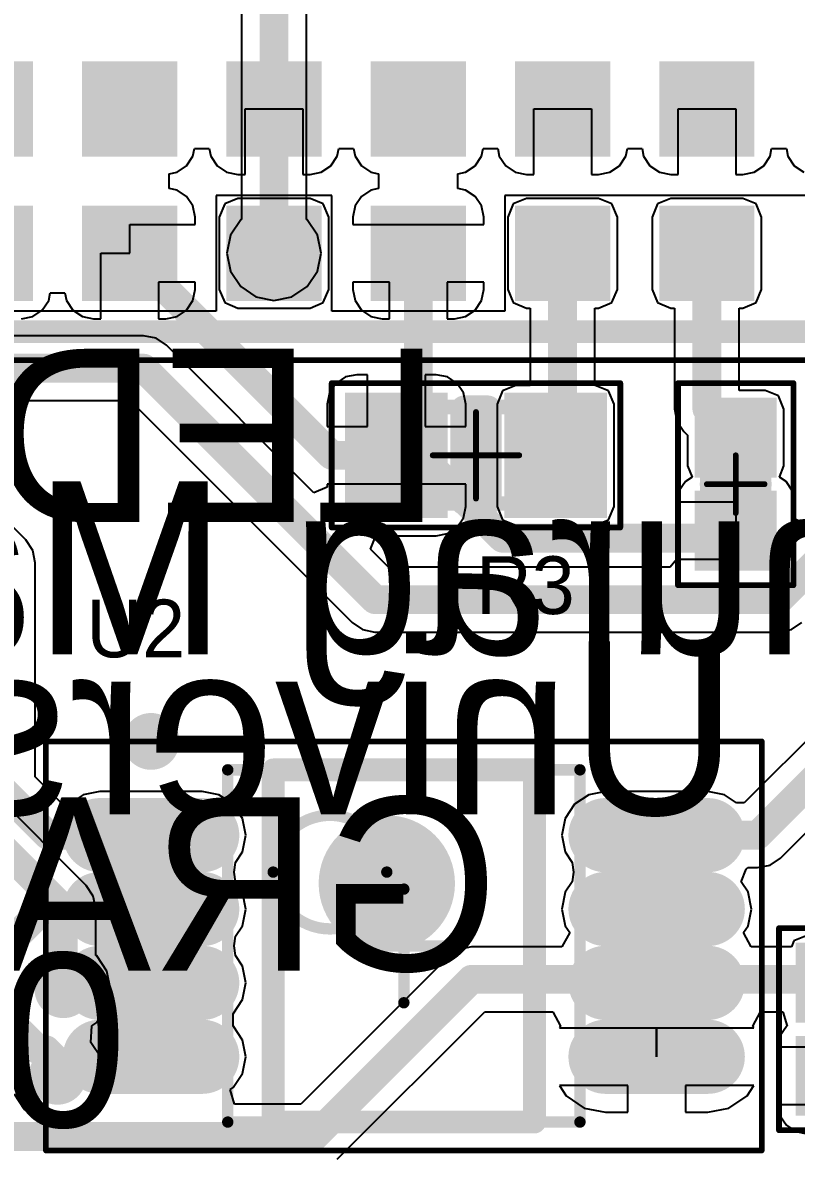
# Model space of a CAD drawing. Header units: millimetres. Extents: x 2.97 to 4.22, y 2.56 to 3.79.
# Drawn here: x 3.8079 to 4.076, y 2.7821 to 3.1749 of the extents above; entities that cross this region are included whole.
import ezdxf

# ---------------------------------------------------------------- set-up
doc = ezdxf.new("R2010")
doc.units = ezdxf.units.MM
doc.header["$MEASUREMENT"] = 0
for name, color, linetype in [('BottomLayer', 5, 'Continuous'), ('BottomOverlay', 54, 'Continuous'), ('BottomSolder', 6, 'Continuous'), ('Mechanical13', 56, 'Continuous'), ('Mechanical15', 56, 'Continuous'), ('Mechanical2', 216, 'Continuous'), ('Mechanical3', 76, 'Continuous'), ('MultiLayer', 9, 'Continuous'), ('TopLayer', 1, 'Continuous'), ('TopOverlay', 2, 'Continuous'), ('TopPaste', 8, 'Continuous'), ('TopSolder', 216, 'Continuous'), ('ViaHoleLayer', 16, 'Continuous')]:
    doc.layers.add(name, color=color, linetype=linetype)

msp = doc.modelspace()

# ---------------------------------------------------------------- linework, layer by layer
at = {"layer": 'BottomLayer'}
for p, q in [((3.82995, 2.87591), (3.44941, 3.25645)), ((3.88378, 3.18592), (3.88378, 3.10675)), ((3.90622, 3.10675), (3.90622, 3.18378)), ((3.88346, 3.10654), (3.87993, 3.10124)), ((3.88378, 3.10675), (3.88346, 3.10654)), ((3.90654, 3.10654), (3.90622, 3.10675)), ((3.91007, 3.10124), (3.90654, 3.10654)), ((3.87993, 3.10124), (3.87869, 3.095)), ((3.91131, 3.095), (3.91007, 3.10124)), ((3.87869, 3.095), (3.87993, 3.08876)), ((3.91007, 3.08876), (3.91131, 3.095)), ((3.87993, 3.08876), (3.88346, 3.08346)), ((3.90654, 3.08346), (3.91007, 3.08876)), ((3.88346, 3.08346), (3.88876, 3.07993)), ((3.90124, 3.07993), (3.90654, 3.08346)), ((3.88876, 3.07993), (3.895, 3.07869)), ((3.895, 3.07869), (3.90124, 3.07993)), ((3.83238, 2.87227), (3.82995, 2.87591)), ((3.82995, 2.87591), (3.82995, 2.87591)), ((3.83324, 2.86798), (3.83238, 2.87227)), ((3.83324, 2.85175), (3.83324, 2.86798)), ((3.83324, 2.86798), (3.83324, 2.86798)), ((3.83356, 2.85154), (3.83324, 2.85175)), ((3.83709, 2.84624), (3.83356, 2.85154)), ((3.83833, 2.84), (3.83709, 2.84624)), ((3.83709, 2.83376), (3.83833, 2.84)), ((3.83356, 2.82846), (3.83709, 2.83376)), ((3.83186, 2.82733), (3.83356, 2.82846)), ((3.83154, 2.82154), (3.83186, 2.82733)), ((3.83507, 2.81624), (3.83154, 2.82154)), ((3.83631, 2.81), (3.83507, 2.81624)), ((3.83507, 2.80376), (3.83631, 2.81)), ((3.80493, 2.80376), (3.80846, 2.79846)), ((3.83154, 2.79846), (3.83507, 2.80376)), ((3.80846, 2.79846), (3.81376, 2.79493)), ((3.82624, 2.79493), (3.83154, 2.79846)), ((3.81376, 2.79493), (3.82, 2.79369)), ((3.82, 2.79369), (3.82624, 2.79493))]:
    msp.add_line(p, q, dxfattribs=at)
at = {"layer": 'BottomLayer', "const_width": 0.01}
for points in [[(3.44148, 3.24852), (3.82202, 2.86798)], [(3.895, 3.095), (3.895, 3.19)], [(3.4628, 3.16952), (3.81332, 2.819)], [(3.82202, 2.84), (3.82202, 2.86798)], [(3.81332, 2.819), (3.816, 2.819)], [(3.816, 2.819), (3.82, 2.815)], [(3.82, 2.81), (3.82, 2.815)]]:
    msp.add_lwpolyline(points, dxfattribs=at)
at = {"layer": 'BottomLayer'}
for points, const_width in [([(3.84, 3.145, 1), (3.85, 3.145, 1)], 0.01), ([(3.94, 3.145, 1), (3.95, 3.145, 1)], 0.01), ([(3.99, 3.145, 1), (4, 3.145, 1)], 0.01), ([(4.04, 3.145, 1), (4.05, 3.145, 1)], 0.01), ([(3.835, 3.095, 1), (3.845, 3.095, 1)], 0.01), ([(3.89, 3.095, 1), (3.9, 3.095, 1)], 0.01), ([(3.94, 3.095, 1), (3.95, 3.095, 1)], 0.01), ([(3.8925, 3.095, 1), (3.8975, 3.095, 1)], 0.005), ([(3.81952, 2.86798, 1), (3.82452, 2.86798, 1)], 0.005), ([(3.81952, 2.86798, 1), (3.82452, 2.86798, 1)], 0.005), ([(3.81702, 2.84, 1), (3.82702, 2.84, 1)], 0.01), ([(3.81952, 2.84, 1), (3.82452, 2.84, 1)], 0.005), ([(4.0226, 2.81661, 1), (4.0326, 2.81661, 1)], 0.01), ([(3.81082, 2.819, 1), (3.81582, 2.819, 1)], 0.005), ([(3.81082, 2.819, 1), (3.81582, 2.819, 1)], 0.005), ([(3.8135, 2.819, 1), (3.8185, 2.819, 1)], 0.005), ([(3.8135, 2.819, 1), (3.8185, 2.819, 1)], 0.005), ([(3.815, 2.81, 1), (3.825, 2.81, 1)], 0.01), ([(3.8175, 2.815, 1), (3.8225, 2.815, 1)], 0.005), ([(3.8175, 2.815, 1), (3.8225, 2.815, 1)], 0.005), ([(3.8175, 2.81, 1), (3.8225, 2.81, 1)], 0.005)]:
    msp.add_lwpolyline(points, format="xyb", close=True, dxfattribs=dict(at, const_width=const_width))
at = {"layer": 'BottomSolder', "const_width": 0.006}
for points in [[(3.842, 3.145, 1), (3.848, 3.145, 1)], [(3.942, 3.145, 1), (3.948, 3.145, 1)], [(3.992, 3.145, 1), (3.998, 3.145, 1)], [(4.042, 3.145, 1), (4.048, 3.145, 1)], [(3.837, 3.095, 1), (3.843, 3.095, 1)], [(3.892, 3.095, 1), (3.898, 3.095, 1)], [(3.942, 3.095, 1), (3.948, 3.095, 1)], [(3.81902, 2.84, 1), (3.82502, 2.84, 1)], [(4.0246, 2.81661, 1), (4.0306, 2.81661, 1)], [(3.817, 2.81, 1), (3.823, 2.81, 1)]]:
    msp.add_lwpolyline(points, format="xyb", close=True, dxfattribs=at)
at = {"layer": 'Mechanical13', "const_width": 0.00394}
for points in [[(3.59972, 3.06783), (4.19028, 3.06783)], [(3.87898, 2.79398), (3.87898, 2.91602)], [(3.87898, 2.91602), (4.00102, 2.91602)], [(4.00102, 2.79398), (4.00102, 2.91602)], [(3.87898, 2.79398), (4.00102, 2.79398)]]:
    msp.add_lwpolyline(points, dxfattribs=at)
at = {"layer": 'Mechanical13'}
for points, const_width in [([(3.87799, 2.91602, 1), (3.87996, 2.91602, 1)], 0.00197), ([(3.87799, 2.91602, 1), (3.87996, 2.91602, 1)], 0.00197), ([(4.00004, 2.91602, 1), (4.00201, 2.91602, 1)], 0.00197), ([(4.00004, 2.91602, 1), (4.00201, 2.91602, 1)], 0.00197), ([(3.93409, 2.88059, 1), (3.89472, 2.88059, 1)], 0.00394), ([(3.89374, 2.88059, 1), (3.89571, 2.88059, 1)], 0.00197), ([(3.93311, 2.88059, 1), (3.93508, 2.88059, 1)], 0.00197), ([(3.87799, 2.79398, 1), (3.87996, 2.79398, 1)], 0.00197), ([(3.87799, 2.79398, 1), (3.87996, 2.79398, 1)], 0.00197), ([(4.00004, 2.79398, 1), (4.00201, 2.79398, 1)], 0.00197), ([(4.00004, 2.79398, 1), (4.00201, 2.79398, 1)], 0.00197)]:
    msp.add_lwpolyline(points, format="xyb", close=True, dxfattribs=dict(at, const_width=const_width))
at = {"layer": 'Mechanical15'}
for points, const_width in [([(3.58988, 3.05799), (4.20012, 3.05799)], 0.00197), ([(3.81598, 2.78413), (3.81598, 2.92587)], 0.00197), ([(3.81598, 2.92587), (4.06402, 2.92587)], 0.00197), ([(4.06402, 2.78413), (4.06402, 2.92587)], 0.00197), ([(3.94, 2.83532), (3.94, 2.87469)], 0.00394), ([(3.92031, 2.855), (3.95968, 2.855)], 0.00394), ([(3.81598, 2.78413), (4.06402, 2.78413)], 0.00197)]:
    msp.add_lwpolyline(points, dxfattribs=dict(at, const_width=const_width))
for points, const_width in [([(3.81549, 2.92587, 1), (3.81648, 2.92587, 1)], 0.000984), ([(3.81549, 2.92587, 1), (3.81648, 2.92587, 1)], 0.000984), ([(4.06352, 2.92587, 1), (4.06451, 2.92587, 1)], 0.000984), ([(4.06352, 2.92587, 1), (4.06451, 2.92587, 1)], 0.000984), ([(3.93902, 2.87469, 1), (3.94098, 2.87469, 1)], 0.00197), ([(3.91933, 2.855, 1), (3.9213, 2.855, 1)], 0.00197), ([(3.9587, 2.855, 1), (3.96067, 2.855, 1)], 0.00197), ([(3.93902, 2.83532, 1), (3.94098, 2.83532, 1)], 0.00197), ([(3.81549, 2.78413, 1), (3.81648, 2.78413, 1)], 0.000984), ([(3.81549, 2.78413, 1), (3.81648, 2.78413, 1)], 0.000984), ([(4.06352, 2.78413, 1), (4.06451, 2.78413, 1)], 0.000984), ([(4.06352, 2.78413, 1), (4.06451, 2.78413, 1)], 0.000984)]:
    msp.add_lwpolyline(points, format="xyb", close=True, dxfattribs=dict(at, const_width=const_width))
at = {"layer": 'Mechanical2', "const_width": 0.002}
for points in [[(3.915, 3.05), (4.015, 3.05)], [(3.915, 3), (3.915, 3.05)], [(4.015, 3), (4.015, 3.05)], [(4.035, 2.98), (4.035, 3.05)], [(4.035, 3.05), (4.075, 3.05)], [(4.075, 2.98), (4.075, 3.05)], [(3.965, 3.01), (3.965, 3.04)], [(3.95, 3.025), (3.98, 3.025)], [(4.055, 3.005), (4.055, 3.025)], [(4.045, 3.015), (4.065, 3.015)], [(3.915, 3), (4.015, 3)], [(4.035, 2.98), (4.075, 2.98)], [(4.07, 2.79114), (4.07, 2.86114)], [(4.07, 2.86114), (4.11, 2.86114)], [(4.07, 2.79114), (4.11, 2.79114)]]:
    msp.add_lwpolyline(points, dxfattribs=at)
at = {"layer": 'Mechanical2', "const_width": 0.001}
for points in [[(3.9145, 3.05, 1), (3.9155, 3.05, 1)], [(3.9145, 3.05, 1), (3.9155, 3.05, 1)], [(4.0145, 3.05, 1), (4.0155, 3.05, 1)], [(4.0145, 3.05, 1), (4.0155, 3.05, 1)], [(4.0345, 3.05, 1), (4.0355, 3.05, 1)], [(4.0345, 3.05, 1), (4.0355, 3.05, 1)], [(4.0745, 3.05, 1), (4.0755, 3.05, 1)], [(4.0745, 3.05, 1), (4.0755, 3.05, 1)], [(3.9645, 3.04, 1), (3.9655, 3.04, 1)], [(3.9495, 3.025, 1), (3.9505, 3.025, 1)], [(3.9795, 3.025, 1), (3.9805, 3.025, 1)], [(4.0545, 3.025, 1), (4.0555, 3.025, 1)], [(4.0445, 3.015, 1), (4.0455, 3.015, 1)], [(4.0645, 3.015, 1), (4.0655, 3.015, 1)], [(3.9645, 3.01, 1), (3.9655, 3.01, 1)], [(4.0545, 3.005, 1), (4.0555, 3.005, 1)], [(3.9145, 3, 1), (3.9155, 3, 1)], [(3.9145, 3, 1), (3.9155, 3, 1)], [(4.0145, 3, 1), (4.0155, 3, 1)], [(4.0145, 3, 1), (4.0155, 3, 1)], [(4.0345, 2.98, 1), (4.0355, 2.98, 1)], [(4.0345, 2.98, 1), (4.0355, 2.98, 1)], [(4.0745, 2.98, 1), (4.0755, 2.98, 1)], [(4.0745, 2.98, 1), (4.0755, 2.98, 1)], [(4.0695, 2.86114, 1), (4.0705, 2.86114, 1)], [(4.0695, 2.86114, 1), (4.0705, 2.86114, 1)], [(4.0695, 2.79114, 1), (4.0705, 2.79114, 1)], [(4.0695, 2.79114, 1), (4.0705, 2.79114, 1)]]:
    msp.add_lwpolyline(points, format="xyb", close=True, dxfattribs=at)
at = {"layer": 'Mechanical3', "const_width": 0.005}
for points in [[(3.93449, 3.00827), (3.93449, 3.04173)], [(3.93449, 3.04173), (3.99551, 3.04173)], [(3.99551, 3.00827), (3.99551, 3.04173)], [(4.04516, 2.99532), (4.04516, 3.03469)], [(4.04516, 3.03469), (4.06484, 3.03469)], [(4.06484, 2.99532), (4.06484, 3.03469)], [(3.93449, 3.00827), (3.99551, 3.00827)], [(4.04516, 2.99532), (4.06484, 2.99532)]]:
    msp.add_lwpolyline(points, dxfattribs=at)
at = {"layer": 'Mechanical3', "const_width": 0.0025}
for points in [[(3.93324, 3.04173, 1), (3.93574, 3.04173, 1)], [(3.93324, 3.04173, 1), (3.93574, 3.04173, 1)], [(3.99426, 3.04173, 1), (3.99676, 3.04173, 1)], [(3.99426, 3.04173, 1), (3.99676, 3.04173, 1)], [(4.04391, 3.03469, 1), (4.04641, 3.03469, 1)], [(4.04391, 3.03469, 1), (4.04641, 3.03469, 1)], [(4.06359, 3.03469, 1), (4.06609, 3.03469, 1)], [(4.06359, 3.03469, 1), (4.06609, 3.03469, 1)], [(3.93324, 3.00827, 1), (3.93574, 3.00827, 1)], [(3.93324, 3.00827, 1), (3.93574, 3.00827, 1)], [(3.99426, 3.00827, 1), (3.99676, 3.00827, 1)], [(3.99426, 3.00827, 1), (3.99676, 3.00827, 1)], [(4.04391, 2.99532, 1), (4.04641, 2.99532, 1)], [(4.04391, 2.99532, 1), (4.04641, 2.99532, 1)], [(4.06359, 2.99532, 1), (4.06609, 2.99532, 1)], [(4.06359, 2.99532, 1), (4.06609, 2.99532, 1)]]:
    msp.add_lwpolyline(points, format="xyb", close=True, dxfattribs=at)
at = {"layer": 'MultiLayer', "const_width": 0.01}
for points in [[(3.84, 3.145, 1), (3.85, 3.145, 1)], [(3.94, 3.145, 1), (3.95, 3.145, 1)], [(3.99, 3.145, 1), (4, 3.145, 1)], [(4.04, 3.145, 1), (4.05, 3.145, 1)], [(3.835, 3.095, 1), (3.845, 3.095, 1)], [(3.89, 3.095, 1), (3.9, 3.095, 1)], [(3.94, 3.095, 1), (3.95, 3.095, 1)], [(3.81702, 2.84, 1), (3.82702, 2.84, 1)], [(4.0226, 2.81661, 1), (4.0326, 2.81661, 1)], [(3.815, 2.81, 1), (3.825, 2.81, 1)]]:
    msp.add_lwpolyline(points, format="xyb", close=True, dxfattribs=at)
at = {"layer": 'TopLayer'}
for p, q in [((3.885, 3.1223), (3.885, 3.145)), ((3.885, 3.145), (3.905, 3.145)), ((3.905, 3.145), (3.905, 3.1223)), ((3.985, 3.1223), (3.985, 3.145)), ((3.985, 3.145), (4.005, 3.145)), ((4.005, 3.145), (4.005, 3.1223)), ((4.035, 3.1223), (4.035, 3.145)), ((4.035, 3.145), (4.055, 3.145)), ((4.055, 3.145), (4.055, 3.1223)), ((3.86692, 3.1286), (3.86745, 3.13127)), ((3.86745, 3.13127), (3.87255, 3.13127)), ((3.87255, 3.13127), (3.87308, 3.1286)), ((3.91692, 3.1286), (3.91745, 3.13127)), ((3.91745, 3.13127), (3.92255, 3.13127)), ((3.92255, 3.13127), (3.92308, 3.1286)), ((3.96692, 3.1286), (3.96745, 3.13127)), ((3.96745, 3.13127), (3.97255, 3.13127)), ((3.97255, 3.13127), (3.97308, 3.1286)), ((4.01692, 3.1286), (4.01745, 3.13127)), ((4.01745, 3.13127), (4.02255, 3.13127)), ((4.02255, 3.13127), (4.02308, 3.1286)), ((4.06692, 3.1286), (4.06745, 3.13127)), ((4.06745, 3.13127), (4.07255, 3.13127)), ((4.07255, 3.13127), (4.07308, 3.1286)), ((3.86471, 3.12529), (3.86692, 3.1286)), ((3.87308, 3.1286), (3.87529, 3.12529)), ((3.91471, 3.12529), (3.91692, 3.1286)), ((3.92308, 3.1286), (3.92529, 3.12529)), ((3.96471, 3.12529), (3.96692, 3.1286)), ((3.97308, 3.1286), (3.97529, 3.12529)), ((4.01471, 3.12529), (4.01692, 3.1286)), ((4.02308, 3.1286), (4.02529, 3.12529)), ((4.06471, 3.12529), (4.06692, 3.1286)), ((4.07308, 3.1286), (4.07529, 3.12529)), ((3.85873, 3.12255), (3.8614, 3.12308)), ((3.8614, 3.12308), (3.86471, 3.12529)), ((3.87529, 3.12529), (3.8786, 3.12308)), ((3.8786, 3.12308), (3.8825, 3.1223)), ((3.9075, 3.1223), (3.9114, 3.12308)), ((3.9114, 3.12308), (3.91471, 3.12529)), ((3.92529, 3.12529), (3.9286, 3.12308)), ((3.9286, 3.12308), (3.93127, 3.12255)), ((3.95873, 3.12255), (3.9614, 3.12308)), ((3.9614, 3.12308), (3.96471, 3.12529)), ((3.97529, 3.12529), (3.9786, 3.12308)), ((3.9786, 3.12308), (3.9825, 3.1223)), ((4.0075, 3.1223), (4.0114, 3.12308)), ((4.0114, 3.12308), (4.01471, 3.12529)), ((4.02529, 3.12529), (4.0286, 3.12308)), ((4.0286, 3.12308), (4.0325, 3.1223)), ((4.0575, 3.1223), (4.0614, 3.12308)), ((4.0614, 3.12308), (4.06471, 3.12529)), ((4.07529, 3.12529), (4.0786, 3.12308)), ((3.85873, 3.11745), (3.85873, 3.12255)), ((3.8825, 3.1223), (3.885, 3.1223)), ((3.905, 3.1223), (3.9075, 3.1223)), ((3.93127, 3.12255), (3.93127, 3.11745)), ((3.95873, 3.11745), (3.95873, 3.12255)), ((3.9825, 3.1223), (3.985, 3.1223)), ((4.005, 3.1223), (4.0075, 3.1223)), ((4.0325, 3.1223), (4.035, 3.1223)), ((4.055, 3.1223), (4.0575, 3.1223)), ((3.8614, 3.11692), (3.85873, 3.11745)), ((3.86471, 3.11471), (3.8614, 3.11692)), ((3.915, 3.115), (3.875, 3.115)), ((3.875, 3.115), (3.875, 3.075)), ((3.915, 3.075), (3.915, 3.115)), ((3.9286, 3.11692), (3.92529, 3.11471)), ((3.93127, 3.11745), (3.9286, 3.11692)), ((3.9614, 3.11692), (3.95873, 3.11745)), ((3.96471, 3.11471), (3.9614, 3.11692)), ((4.109, 3.115), (3.975, 3.115)), ((3.975, 3.115), (3.975, 3.075)), ((3.86692, 3.1114), (3.86471, 3.11471)), ((3.8677, 3.1075), (3.86692, 3.1114)), ((3.87791, 3.11209), (3.87601, 3.1075)), ((3.8825, 3.11399), (3.87791, 3.11209)), ((3.9075, 3.11399), (3.8825, 3.11399)), ((3.91209, 3.11209), (3.9075, 3.11399)), ((3.91399, 3.1075), (3.91209, 3.11209)), ((3.92308, 3.1114), (3.9223, 3.1075)), ((3.92529, 3.11471), (3.92308, 3.1114)), ((3.96692, 3.1114), (3.96471, 3.11471)), ((3.9677, 3.1075), (3.96692, 3.1114)), ((3.97791, 3.11209), (3.97601, 3.1075)), ((3.9825, 3.11399), (3.97791, 3.11209)), ((4.0075, 3.11399), (3.9825, 3.11399)), ((4.01209, 3.11209), (4.0075, 3.11399)), ((4.01399, 3.1075), (4.01209, 3.11209)), ((4.02791, 3.11209), (4.02601, 3.1075)), ((4.0325, 3.11399), (4.02791, 3.11209)), ((4.0575, 3.11399), (4.0325, 3.11399)), ((4.06209, 3.11209), (4.0575, 3.11399)), ((4.06399, 3.1075), (4.06209, 3.11209)), ((3.8677, 3.105), (3.8677, 3.1075)), ((3.87601, 3.1075), (3.87601, 3.0825)), ((3.91399, 3.0825), (3.91399, 3.1075)), ((3.9223, 3.1075), (3.9223, 3.105)), ((3.9677, 3.105), (3.9677, 3.1075)), ((3.97601, 3.1075), (3.97601, 3.0825)), ((4.01399, 3.0825), (4.01399, 3.1075)), ((4.02601, 3.1075), (4.02601, 3.0825)), ((4.06399, 3.0825), (4.06399, 3.1075)), ((3.845, 3.095), (3.845, 3.105)), ((3.845, 3.105), (3.8677, 3.105)), ((3.9223, 3.105), (3.945, 3.105)), ((3.945, 3.105), (3.9677, 3.105)), ((3.835, 3.0723), (3.835, 3.095)), ((3.835, 3.095), (3.845, 3.095)), ((3.8677, 3.085), (3.855, 3.085)), ((3.855, 3.085), (3.855, 3.0723)), ((3.8677, 3.0825), (3.8677, 3.085)), ((3.935, 3.085), (3.9223, 3.085)), ((3.9223, 3.085), (3.9223, 3.0825)), ((3.935, 3.0723), (3.935, 3.085)), ((3.9677, 3.085), (3.955, 3.085)), ((3.955, 3.085), (3.955, 3.0723)), ((3.9677, 3.0825), (3.9677, 3.085)), ((3.81692, 3.0786), (3.81745, 3.08127)), ((3.81745, 3.08127), (3.82255, 3.08127)), ((3.82255, 3.08127), (3.82308, 3.0786)), ((3.86692, 3.0786), (3.8677, 3.0825)), ((3.87601, 3.0825), (3.87791, 3.07791)), ((3.91209, 3.07791), (3.91399, 3.0825)), ((3.9223, 3.0825), (3.92308, 3.0786)), ((3.96692, 3.0786), (3.9677, 3.0825)), ((3.97601, 3.0825), (3.97791, 3.07791)), ((4.01209, 3.07791), (4.01399, 3.0825)), ((4.02601, 3.0825), (4.02791, 3.07791)), ((4.06209, 3.07791), (4.06399, 3.0825)), ((3.81471, 3.07529), (3.81692, 3.0786)), ((3.82308, 3.0786), (3.82529, 3.07529)), ((3.86471, 3.07529), (3.86692, 3.0786)), ((3.87791, 3.07791), (3.8825, 3.07601)), ((3.8825, 3.07601), (3.9075, 3.07601)), ((3.9075, 3.07601), (3.91209, 3.07791)), ((3.92308, 3.0786), (3.92529, 3.07529)), ((3.96471, 3.07529), (3.96692, 3.0786)), ((3.97791, 3.07791), (3.9825, 3.07601)), ((3.9825, 3.07601), (3.98378, 3.07601)), ((3.98378, 3.07601), (3.98378, 3.04921)), ((4.00622, 3.04921), (4.00622, 3.07601)), ((4.00622, 3.07601), (4.0075, 3.07601)), ((4.0075, 3.07601), (4.01209, 3.07791)), ((4.02791, 3.07791), (4.0325, 3.07601)), ((4.0325, 3.07601), (4.03378, 3.07601)), ((4.03378, 3.07601), (4.03378, 3.04114)), ((4.05622, 3.04748), (4.05622, 3.07601)), ((4.05622, 3.07601), (4.0575, 3.07601)), ((4.0575, 3.07601), (4.06209, 3.07791)), ((3.875, 3.075), (3.61, 3.075)), ((3.8075, 3.0723), (3.8114, 3.07308)), ((3.8114, 3.07308), (3.81471, 3.07529)), ((3.82529, 3.07529), (3.8286, 3.07308)), ((3.8286, 3.07308), (3.8325, 3.0723)), ((3.8325, 3.0723), (3.835, 3.0723)), ((3.855, 3.0723), (3.8575, 3.0723)), ((3.8575, 3.0723), (3.8614, 3.07308)), ((3.8614, 3.07308), (3.86471, 3.07529)), ((3.975, 3.075), (3.915, 3.075)), ((3.92529, 3.07529), (3.9286, 3.07308)), ((3.9286, 3.07308), (3.9325, 3.0723)), ((3.9325, 3.0723), (3.935, 3.0723)), ((3.955, 3.0723), (3.9575, 3.0723)), ((3.9575, 3.0723), (3.9614, 3.07308)), ((3.9614, 3.07308), (3.96471, 3.07529)), ((3.84982, 3.06639), (3.46447, 3.06639)), ((3.85412, 3.06554), (3.84982, 3.06639)), ((3.84982, 3.06639), (3.84982, 3.06639)), ((3.85776, 3.06311), (3.85412, 3.06554)), ((3.90885, 3.01202), (3.85776, 3.06311)), ((3.91976, 3.05214), (3.91645, 3.04993)), ((3.92366, 3.05291), (3.91976, 3.05214)), ((3.92744, 3.05291), (3.92366, 3.05291)), ((3.92744, 3.035), (3.92744, 3.05291)), ((3.95122, 3.05291), (3.94744, 3.05291)), ((3.94744, 3.05291), (3.94744, 3.035)), ((3.95512, 3.05214), (3.95122, 3.05291)), ((3.95843, 3.04993), (3.95512, 3.05214)), ((3.91645, 3.04993), (3.91424, 3.04662)), ((3.96064, 3.04662), (3.95843, 3.04993)), ((3.97878, 3.04921), (3.97419, 3.04731)), ((3.98378, 3.04921), (3.97878, 3.04921)), ((4.00634, 3.04921), (4.00622, 3.04921)), ((4.01093, 3.04731), (4.00634, 3.04921)), ((3.91424, 3.04662), (3.91346, 3.04272)), ((3.96142, 3.04272), (3.96064, 3.04662)), ((3.97419, 3.04731), (3.97229, 3.04272)), ((4.01283, 3.04272), (4.01093, 3.04731)), ((4.06524, 3.04748), (4.05622, 3.04748)), ((4.06983, 3.04558), (4.06524, 3.04748)), ((4.07173, 3.04098), (4.06983, 3.04558)), ((3.58601, 3.04396), (3.84518, 3.04396)), ((3.84518, 3.04396), (3.92207, 2.96707)), ((3.91346, 3.04272), (3.91346, 3.035)), ((3.96142, 3.035), (3.96142, 3.04272)), ((3.97229, 3.04272), (3.97229, 3.00728)), ((4.01283, 3.00728), (4.01283, 3.04272)), ((4.03378, 3.04114), (4.03378, 3.04114)), ((4.03378, 3.04114), (4.03464, 3.03685)), ((4.07173, 3.0213), (4.07173, 3.04098)), ((4.03464, 3.03685), (4.03707, 3.03321)), ((3.91346, 3.035), (3.92744, 3.035)), ((3.94744, 3.035), (3.96142, 3.035)), ((4.03707, 3.03321), (4.03827, 3.03201)), ((4.03827, 3.03201), (4.03827, 3.0213)), ((4.03827, 3.0213), (4.03986, 3.01745)), ((4.07014, 3.01745), (4.07173, 3.0213)), ((4.03986, 3.01745), (4.03755, 3.01591)), ((4.07245, 3.01591), (4.07014, 3.01745)), ((3.91346, 3.01393), (3.90885, 3.01202)), ((3.96142, 3.015), (3.91346, 3.015)), ((3.91346, 3.015), (3.91346, 3.01393)), ((3.96142, 3.00728), (3.96142, 3.015)), ((4.03755, 3.01591), (4.03534, 3.0126)), ((4.16978, 3.01643), (4.05795, 2.9046)), ((4.07466, 3.0126), (4.07245, 3.01591)), ((4.03534, 3.0126), (4.0346, 3.00886)), ((4.0346, 3.00886), (4.055, 3.00886)), ((4.055, 3.00886), (4.055, 2.98886)), ((4.07543, 3.0087), (4.07466, 3.0126)), ((3.80895, 2.99566), (3.79668, 3.00793)), ((3.96064, 3.00338), (3.96142, 3.00728)), ((3.97229, 3.00728), (3.97419, 3.00269)), ((4.01093, 3.00269), (4.01283, 3.00728)), ((4.07543, 3.00283), (4.07543, 3.0087)), ((3.95843, 3.00007), (3.96064, 3.00338)), ((3.97419, 3.00269), (3.97878, 3.00079)), ((4.00634, 3.00079), (4.01093, 3.00269)), ((4.07053, 2.88546), (4.18893, 3.00386)), ((4.08005, 3.00091), (4.07543, 3.00283)), ((3.92839, 2.99247), (3.93031, 2.99709)), ((3.93031, 2.99709), (3.95122, 2.99709)), ((3.95122, 2.99709), (3.95512, 2.99786)), ((3.95512, 2.99786), (3.95843, 3.00007)), ((3.97878, 3.00079), (4.00634, 3.00079)), ((3.81138, 2.99202), (3.80895, 2.99566)), ((3.80895, 2.99566), (3.80895, 2.99566)), ((3.81224, 2.98773), (3.81138, 2.99202)), ((3.93465, 2.98622), (3.92839, 2.99247)), ((3.81224, 2.91363), (3.81224, 2.98773)), ((3.81224, 2.98773), (3.81224, 2.98773)), ((4.03227, 2.98622), (3.93465, 2.98622)), ((4.03444, 2.98886), (4.03227, 2.98622)), ((4.055, 2.98886), (4.03444, 2.98886)), ((3.92207, 2.96707), (3.92207, 2.96707)), ((3.92207, 2.96707), (3.92571, 2.96464)), ((4.07429, 2.96464), (4.07793, 2.96707)), ((3.92571, 2.96464), (3.93, 2.96378)), ((3.93, 2.96378), (3.93, 2.96378)), ((3.93, 2.96378), (4.07, 2.96378)), ((4.07, 2.96378), (4.07429, 2.96464)), ((4.07, 2.96378), (4.07, 2.96378)), ((3.82126, 2.9046), (3.81224, 2.91363)), ((3.82889, 2.90738), (3.82473, 2.9046)), ((3.83469, 2.90854), (3.82889, 2.90738)), ((3.87012, 2.90854), (3.83469, 2.90854)), ((3.87592, 2.90738), (3.87012, 2.90854)), ((3.88083, 2.9041), (3.87592, 2.90738)), ((4.00408, 2.90738), (3.99917, 2.9041)), ((4.00988, 2.90854), (4.00408, 2.90738)), ((4.04531, 2.90854), (4.00988, 2.90854)), ((4.05111, 2.90738), (4.04531, 2.90854)), ((4.05527, 2.9046), (4.05111, 2.90738)), ((3.82473, 2.9046), (3.82126, 2.9046)), ((3.88411, 2.89918), (3.88083, 2.9041)), ((3.99917, 2.9041), (3.99589, 2.89918)), ((4.05795, 2.9046), (4.05527, 2.9046)), ((3.88527, 2.89339), (3.88411, 2.89918)), ((3.99589, 2.89918), (3.99473, 2.89339)), ((3.88411, 2.88759), (3.88527, 2.89339)), ((3.99473, 2.89339), (3.99589, 2.88759)), ((3.88168, 2.88395), (3.88411, 2.88759)), ((3.99589, 2.88759), (3.99832, 2.88395)), ((3.88116, 2.88059), (3.88168, 2.88395)), ((3.99832, 2.88395), (3.99884, 2.88059)), ((4.06689, 2.88302), (4.07053, 2.88546)), ((3.88168, 2.87723), (3.88116, 2.88059)), ((3.99884, 2.88059), (3.99832, 2.87723)), ((4.05692, 2.87717), (4.05863, 2.88157)), ((4.05863, 2.88157), (4.05914, 2.88217)), ((4.05914, 2.88217), (4.0626, 2.88217)), ((4.0626, 2.88217), (4.06689, 2.88302)), ((4.0626, 2.88217), (4.0626, 2.88217)), ((3.88411, 2.87359), (3.88168, 2.87723)), ((3.99832, 2.87723), (3.99589, 2.87359)), ((4.05931, 2.87359), (4.05692, 2.87717)), ((3.88527, 2.8678), (3.88411, 2.87359)), ((3.99589, 2.87359), (3.99473, 2.8678)), ((4.06046, 2.8678), (4.05931, 2.87359)), ((3.88411, 2.862), (3.88527, 2.8678)), ((3.99473, 2.8678), (3.99589, 2.862)), ((4.05931, 2.862), (4.06046, 2.8678)), ((3.88168, 2.85836), (3.88411, 2.862)), ((3.99746, 2.85964), (3.99479, 2.85464)), ((3.99589, 2.862), (3.99746, 2.85964)), ((4.05774, 2.85964), (4.05931, 2.862)), ((4.06041, 2.85464), (4.05774, 2.85964)), ((3.88116, 2.855), (3.88168, 2.85836)), ((4.07517, 2.85672), (4.07431, 2.85464)), ((4.07976, 2.85862), (4.07517, 2.85672)), ((3.88168, 2.85164), (3.88116, 2.855)), ((3.95913, 2.85379), (3.9555, 2.85136)), ((3.96343, 2.85464), (3.95913, 2.85379)), ((3.99479, 2.85464), (3.96343, 2.85464)), ((3.96343, 2.85464), (3.96343, 2.85464)), ((4.07431, 2.85464), (4.06041, 2.85464)), ((3.88411, 2.848), (3.88168, 2.85164)), ((3.88527, 2.84221), (3.88411, 2.848)), ((3.9555, 2.85136), (3.90435, 2.80022)), ((3.9555, 2.85136), (3.9555, 2.85136)), ((3.88411, 2.83641), (3.88527, 2.84221)), ((3.88083, 2.83149), (3.88411, 2.83641)), ((3.91693, 2.78107), (3.96807, 2.83221)), ((3.96807, 2.83221), (3.99161, 2.83221)), ((3.99161, 2.83221), (3.99428, 2.82721)), ((4.06091, 2.82721), (4.06359, 2.83221)), ((4.06359, 2.83221), (4.07127, 2.83221)), ((4.07127, 2.83221), (4.07279, 2.82721)), ((3.88083, 2.82733), (3.88083, 2.83149)), ((3.88411, 2.82241), (3.88083, 2.82733)), ((3.99428, 2.82721), (3.99388, 2.82661)), ((3.99388, 2.82661), (4.0276, 2.82661)), ((4.0276, 2.82661), (4.0276, 2.81661)), ((4.0276, 2.81661), (4.0276, 2.82661)), ((4.0276, 2.82661), (4.06131, 2.82661)), ((4.06131, 2.82661), (4.06091, 2.82721)), ((4.07255, 2.82705), (4.07034, 2.82374)), ((4.07279, 2.82721), (4.07255, 2.82705)), ((3.88527, 2.81661), (3.88411, 2.82241)), ((4.07034, 2.82374), (4.0696, 2.82)), ((3.88411, 2.81082), (3.88527, 2.81661)), ((4.0276, 2.81661), (4.0276, 2.81661)), ((4.0696, 2.82), (4.09, 2.82)), ((3.88083, 2.8059), (3.88411, 2.81082)), ((3.8798, 2.80522), (3.88083, 2.8059)), ((3.88132, 2.80022), (3.8798, 2.80522)), ((4.0176, 2.80661), (3.99388, 2.80661)), ((3.99388, 2.80661), (3.99629, 2.80302)), ((4.0176, 2.79739), (4.0176, 2.80661)), ((4.06131, 2.80661), (4.0376, 2.80661)), ((4.0376, 2.80661), (4.0376, 2.79739)), ((4.05891, 2.80302), (4.06131, 2.80661)), ((3.99629, 2.80302), (4.00252, 2.79885)), ((4.05267, 2.79885), (4.05891, 2.80302)), ((3.90435, 2.80022), (3.88132, 2.80022)), ((4.00252, 2.79885), (4.00988, 2.79739)), ((4.00988, 2.79739), (4.0176, 2.79739)), ((4.0376, 2.79739), (4.04531, 2.79739)), ((4.04531, 2.79739), (4.05267, 2.79885)), ((4.08, 2.8), (4.0696, 2.8)), ((4.0696, 2.8), (4.07034, 2.79626)), ((4.07034, 2.79626), (4.07255, 2.79295)), ((4.07255, 2.79295), (4.07586, 2.79074)), ((4.07586, 2.79074), (4.07976, 2.78996))]:
    msp.add_line(p, q, dxfattribs=at)
for points, const_width in [([(3.84, 3.145, 1), (3.85, 3.145, 1)], 0.01), ([(3.94, 3.145, 1), (3.95, 3.145, 1)], 0.01), ([(3.99, 3.145, 1), (4, 3.145, 1)], 0.01), ([(4.04, 3.145, 1), (4.05, 3.145, 1)], 0.01), ([(3.835, 3.095, 1), (3.845, 3.095, 1)], 0.01), ([(3.89, 3.095, 1), (3.9, 3.095, 1)], 0.01), ([(3.94, 3.095, 1), (3.95, 3.095, 1)], 0.01), ([(3.8425, 3.095, 1), (3.8475, 3.095, 1)], 0.005), ([(3.9425, 3.095, 1), (3.9475, 3.095, 1)], 0.005), ([(3.9925, 3.095, 1), (3.9975, 3.095, 1)], 0.005), ([(4.0425, 3.095, 1), (4.0475, 3.095, 1)], 0.005), ([(3.84732, 3.05518, 1), (3.85232, 3.05518, 1)], 0.005), ([(3.84732, 3.05518, 1), (3.85232, 3.05518, 1)], 0.005), ([(4.0425, 3.04114, 1), (4.0475, 3.04114, 1)], 0.005), ([(4.0425, 3.04114, 1), (4.0475, 3.04114, 1)], 0.005), ([(3.9425, 3.03256, 1), (3.9475, 3.03256, 1)], 0.005), ([(3.9425, 3.03256, 1), (3.9475, 3.03256, 1)], 0.005), ([(3.9925, 3.02744, 1), (3.9975, 3.02744, 1)], 0.005), ([(3.9925, 3.02744, 1), (3.9975, 3.02744, 1)], 0.005), ([(4.0525, 3.03114, 1), (4.0575, 3.03114, 1)], 0.005), ([(3.9125, 3.025, 1), (3.9175, 3.025, 1)], 0.005), ([(3.9125, 3.025, 1), (3.9175, 3.025, 1)], 0.005), ([(3.93494, 3.025, 1), (3.93994, 3.025, 1)], 0.005), ([(3.93494, 3.025, 1), (3.93994, 3.025, 1)], 0.005), ([(3.93494, 3.025, 1), (3.93994, 3.025, 1)], 0.005), ([(3.94301, 3.025, 1), (3.94801, 3.025, 1)], 0.005), ([(3.94301, 3.025, 1), (3.94801, 3.025, 1)], 0.005), ([(3.99006, 3.025, 1), (3.99506, 3.025, 1)], 0.005), ([(3.97172, 2.99628, 1), (3.97672, 2.99628, 1)], 0.005), ([(3.97172, 2.99628, 1), (3.97672, 2.99628, 1)], 0.005), ([(4.0525, 2.99886, 1), (4.0575, 2.99886, 1)], 0.005), ([(4.0525, 2.99628, 1), (4.0575, 2.99628, 1)], 0.005), ([(4.0525, 2.99628, 1), (4.0575, 2.99628, 1)], 0.005), ([(3.9275, 2.975, 1), (3.9325, 2.975, 1)], 0.005), ([(3.9275, 2.975, 1), (3.9325, 2.975, 1)], 0.005), ([(4.0675, 2.975, 1), (4.0725, 2.975, 1)], 0.005), ([(4.0675, 2.975, 1), (4.0725, 2.975, 1)], 0.005), ([(3.83026, 2.89339, 1), (3.83911, 2.89339, 1)], 0.00886), ([(3.86569, 2.89339, 1), (3.87455, 2.89339, 1)], 0.00886), ([(4.00545, 2.89339, 1), (4.01431, 2.89339, 1)], 0.00886), ([(4.04089, 2.89339, 1), (4.04974, 2.89339, 1)], 0.00886), ([(3.81411, 2.89339, 1), (3.81911, 2.89339, 1)], 0.005), ([(3.81411, 2.89339, 1), (3.81911, 2.89339, 1)], 0.005), ([(3.8499, 2.89339, 1), (3.8549, 2.89339, 1)], 0.005), ([(4.0251, 2.89339, 1), (4.0301, 2.89339, 1)], 0.005), ([(4.0601, 2.89339, 1), (4.0651, 2.89339, 1)], 0.005), ([(4.0601, 2.89339, 1), (4.0651, 2.89339, 1)], 0.005), ([(3.83026, 2.8678, 1), (3.83911, 2.8678, 1)], 0.00886), ([(3.86569, 2.8678, 1), (3.87455, 2.8678, 1)], 0.00886), ([(4.00545, 2.8678, 1), (4.01431, 2.8678, 1)], 0.00886), ([(4.04089, 2.8678, 1), (4.04974, 2.8678, 1)], 0.00886), ([(3.81259, 2.8678, 1), (3.81759, 2.8678, 1)], 0.005), ([(3.81259, 2.8678, 1), (3.81759, 2.8678, 1)], 0.005), ([(3.8499, 2.8678, 1), (3.8549, 2.8678, 1)], 0.005), ([(4.0251, 2.8678, 1), (4.0301, 2.8678, 1)], 0.005), ([(3.81702, 2.84, 1), (3.82702, 2.84, 1)], 0.01), ([(3.83026, 2.84221, 1), (3.83911, 2.84221, 1)], 0.00886), ([(3.86569, 2.84221, 1), (3.87455, 2.84221, 1)], 0.00886), ([(3.96093, 2.84343, 1), (3.96593, 2.84343, 1)], 0.005), ([(3.96093, 2.84343, 1), (3.96593, 2.84343, 1)], 0.005), ([(4.00545, 2.84221, 1), (4.01431, 2.84221, 1)], 0.00886), ([(4.0251, 2.84343, 1), (4.0301, 2.84343, 1)], 0.005), ([(4.0251, 2.84343, 1), (4.0301, 2.84343, 1)], 0.005), ([(4.0251, 2.84343, 1), (4.0301, 2.84343, 1)], 0.005), ([(4.0251, 2.84343, 1), (4.0301, 2.84343, 1)], 0.005), ([(4.04089, 2.84221, 1), (4.04974, 2.84221, 1)], 0.00886), ([(3.81952, 2.84, 1), (3.82452, 2.84, 1)], 0.005), ([(3.8477, 2.84, 1), (3.8527, 2.84, 1)], 0.005), ([(3.8477, 2.84, 1), (3.8527, 2.84, 1)], 0.005), ([(3.8499, 2.84221, 1), (3.8549, 2.84221, 1)], 0.005), ([(4.0251, 2.84221, 1), (4.0301, 2.84221, 1)], 0.005), ([(3.83026, 2.81661, 1), (3.83911, 2.81661, 1)], 0.00886), ([(3.86569, 2.81661, 1), (3.87455, 2.81661, 1)], 0.00886), ([(4.00545, 2.81661, 1), (4.01431, 2.81661, 1)], 0.00886), ([(4.0226, 2.81661, 1), (4.0326, 2.81661, 1)], 0.01), ([(4.04089, 2.81661, 1), (4.04974, 2.81661, 1)], 0.00886), ([(3.82411, 2.81661, 1), (3.82911, 2.81661, 1)], 0.005), ([(3.82411, 2.81661, 1), (3.82911, 2.81661, 1)], 0.005), ([(3.8499, 2.81661, 1), (3.8549, 2.81661, 1)], 0.005), ([(3.815, 2.81, 1), (3.825, 2.81, 1)], 0.01), ([(3.8175, 2.81, 1), (3.8225, 2.81, 1)], 0.005), ([(3.9065, 2.789, 1), (3.9115, 2.789, 1)], 0.005), ([(3.9065, 2.789, 1), (3.9115, 2.789, 1)], 0.005)]:
    msp.add_lwpolyline(points, format="xyb", close=True, dxfattribs=dict(at, const_width=const_width))
for points, const_width in [([(3.845, 3.095), (3.915, 3.025)], 0.01), ([(3.945, 3.03256), (3.945, 3.095)], 0.01), ([(3.995, 3.02744), (3.995, 3.095)], 0.01), ([(4.045, 3.04114), (4.045, 3.095)], 0.01), ([(3.45982, 3.05518), (3.84982, 3.05518)], 0.01), ([(3.84982, 3.05518), (3.93, 2.975)], 0.01), ([(4.045, 3.04114), (4.055, 3.03114)], 0.01), ([(3.93744, 3.025), (3.945, 3.03256)], 0.01), ([(3.99256, 3.025), (3.995, 3.02744)], 0.01), ([(3.915, 3.025), (3.93744, 3.025)], 0.01), ([(3.93744, 3.025), (3.94551, 3.025)], 0.01), ([(3.94551, 3.025), (3.97422, 2.99628)], 0.01), ([(4.0626, 2.89339), (4.181, 3.01179)], 0.01), ([(4.07, 2.975), (4.095, 3)], 0.01), ([(3.97422, 2.99628), (4.055, 2.99628)], 0.01), ([(4.055, 2.99628), (4.055, 2.99886)], 0.01), ([(3.93, 2.975), (4.07, 2.975)], 0.01), ([(3.80102, 2.90898), (3.81661, 2.89339)], 0.01), ([(3.83469, 2.89339), (3.87012, 2.89339)], 0.01772), ([(4.00988, 2.89339), (4.04531, 2.89339)], 0.01772), ([(3.81661, 2.89339), (3.8524, 2.89339)], 0.01), ([(4.0276, 2.89339), (4.0626, 2.89339)], 0.01), ([(3.83469, 2.8678), (3.87012, 2.8678)], 0.01772), ([(4.00988, 2.8678), (4.04531, 2.8678)], 0.01772), ([(3.80102, 2.85373), (3.81509, 2.8678)], 0.01), ([(3.81509, 2.8678), (3.8524, 2.8678)], 0.01), ([(4.0276, 2.84343), (4.0276, 2.8678)], 0.01), ([(3.83469, 2.84221), (3.87012, 2.84221)], 0.01772), ([(3.909, 2.789), (3.96343, 2.84343)], 0.01), ([(3.96343, 2.84343), (4.0276, 2.84343)], 0.01), ([(4.00988, 2.84221), (4.04531, 2.84221)], 0.01772), ([(4.0276, 2.84343), (4.15, 2.84343)], 0.01), ([(4.0276, 2.84221), (4.0276, 2.84343)], 0.01), ([(3.82202, 2.84), (3.8502, 2.84)], 0.01), ([(3.8502, 2.84), (3.8524, 2.84221)], 0.01), ([(3.83469, 2.81661), (3.87012, 2.81661)], 0.01772), ([(4.00988, 2.81661), (4.04531, 2.81661)], 0.01772), ([(3.82, 2.81), (3.82661, 2.81661)], 0.01), ([(3.82661, 2.81661), (3.8524, 2.81661)], 0.01), ([(3.76706, 2.789), (3.909, 2.789)], 0.01)]:
    msp.add_lwpolyline(points, dxfattribs=dict(at, const_width=const_width))
for points in [[(3.8575, 3.1325), (3.8575, 3.1575), (3.8325, 3.1325), (3.8325, 3.1575)], [(3.9075, 3.1325), (3.9075, 3.1575), (3.8825, 3.1325), (3.8825, 3.1575)], [(3.9575, 3.1325), (3.9575, 3.1575), (3.9325, 3.1325), (3.9325, 3.1575)], [(4.0075, 3.1325), (4.0075, 3.1575), (3.9825, 3.1325), (3.9825, 3.1575)], [(4.0575, 3.1325), (4.0575, 3.1575), (4.0325, 3.1325), (4.0325, 3.1575)], [(3.8575, 3.0825), (3.8575, 3.1075), (3.8325, 3.0825), (3.8325, 3.1075)], [(3.9075, 3.0825), (3.9075, 3.1075), (3.8825, 3.0825), (3.8825, 3.1075)], [(3.9575, 3.0825), (3.9575, 3.1075), (3.9325, 3.0825), (3.9325, 3.1075)], [(4.0075, 3.0825), (4.0075, 3.1075), (3.9825, 3.0825), (3.9825, 3.1075)], [(4.0575, 3.0825), (4.0575, 3.1075), (4.0325, 3.0825), (4.0325, 3.1075)], [(3.92366, 3.00728), (3.95122, 3.00728), (3.92366, 3.04272), (3.95122, 3.04272)], [(3.97878, 3.00728), (4.00634, 3.00728), (3.97878, 3.04272), (4.00634, 3.04272)], [(4.06524, 3.0213), (4.06524, 3.04098), (4.04476, 3.0213), (4.04476, 3.04098)], [(4.06524, 2.98902), (4.06524, 3.0087), (4.04476, 2.98902), (4.04476, 3.0087)]]:
    msp.add_solid(points, dxfattribs=at)
at = {"layer": 'TopOverlay'}
for points, const_width in [([(3.59972, 3.06783), (4.19028, 3.06783)], 0.00787), ([(3.96106, 3.04075), (3.96894, 3.04075)], 0.01), ([(3.96106, 3.00925), (3.96106, 3.04075)], 0.01), ([(3.96894, 3.00925), (3.96894, 3.04075)], 0.01), ([(4.045, 3.015), (4.065, 3.015)], 0.005), ([(3.96106, 3.00925), (3.96894, 3.00925)], 0.01), ([(3.89472, 2.79398), (3.89472, 2.91602)], 0.00787), ([(3.89472, 2.91602), (3.98528, 2.91602)], 0.00787), ([(3.98528, 2.79398), (3.98528, 2.91602)], 0.00787), ([(3.89472, 2.79398), (3.98528, 2.79398)], 0.00787)]:
    msp.add_lwpolyline(points, dxfattribs=dict(at, const_width=const_width))
for points, const_width in [([(3.95856, 3.04075, 1), (3.96356, 3.04075, 1)], 0.005), ([(3.95856, 3.04075, 1), (3.96356, 3.04075, 1)], 0.005), ([(3.96644, 3.04075, 1), (3.97144, 3.04075, 1)], 0.005), ([(3.96644, 3.04075, 1), (3.97144, 3.04075, 1)], 0.005), ([(4.04375, 3.015, 1), (4.04625, 3.015, 1)], 0.0025), ([(4.06375, 3.015, 1), (4.06625, 3.015, 1)], 0.0025), ([(3.95856, 3.00925, 1), (3.96356, 3.00925, 1)], 0.005), ([(3.95856, 3.00925, 1), (3.96356, 3.00925, 1)], 0.005), ([(3.96644, 3.00925, 1), (3.97144, 3.00925, 1)], 0.005), ([(3.96644, 3.00925, 1), (3.97144, 3.00925, 1)], 0.005), ([(3.85732, 2.92587, 1), (3.84748, 2.92587, 1)], 0.00984), ([(3.84502, 2.92587, 1), (3.84994, 2.92587, 1)], 0.00492), ([(3.85486, 2.92587, 1), (3.85978, 2.92587, 1)], 0.00492), ([(3.89276, 2.91602, 1), (3.89669, 2.91602, 1)], 0.00394), ([(3.89276, 2.91602, 1), (3.89669, 2.91602, 1)], 0.00394), ([(3.98331, 2.91602, 1), (3.98724, 2.91602, 1)], 0.00394), ([(3.98331, 2.91602, 1), (3.98724, 2.91602, 1)], 0.00394), ([(3.94591, 2.87665, 1), (3.92228, 2.87665, 1)], 0.02362), ([(3.91638, 2.87665, 1), (3.92819, 2.87665, 1)], 0.01181), ([(3.94, 2.87665, 1), (3.95181, 2.87665, 1)], 0.01181), ([(3.89276, 2.79398, 1), (3.89669, 2.79398, 1)], 0.00394), ([(3.89276, 2.79398, 1), (3.89669, 2.79398, 1)], 0.00394), ([(3.98331, 2.79398, 1), (3.98724, 2.79398, 1)], 0.00394), ([(3.98331, 2.79398, 1), (3.98724, 2.79398, 1)], 0.00394)]:
    msp.add_lwpolyline(points, format="xyb", close=True, dxfattribs=dict(at, const_width=const_width))
at = {"layer": 'TopPaste', "const_width": 0.01772}
for points in [[(3.83469, 2.89339), (3.87012, 2.89339)], [(4.00988, 2.89339), (4.04531, 2.89339)], [(3.83469, 2.8678), (3.87012, 2.8678)], [(4.00988, 2.8678), (4.04531, 2.8678)], [(3.83469, 2.84221), (3.87012, 2.84221)], [(4.00988, 2.84221), (4.04531, 2.84221)], [(3.83469, 2.81661), (3.87012, 2.81661)], [(4.00988, 2.81661), (4.04531, 2.81661)]]:
    msp.add_lwpolyline(points, dxfattribs=at)
at = {"layer": 'TopPaste', "const_width": 0.00886}
for points in [[(3.83026, 2.89339, 1), (3.83911, 2.89339, 1)], [(3.86569, 2.89339, 1), (3.87455, 2.89339, 1)], [(4.00545, 2.89339, 1), (4.01431, 2.89339, 1)], [(4.04089, 2.89339, 1), (4.04974, 2.89339, 1)], [(3.83026, 2.8678, 1), (3.83911, 2.8678, 1)], [(3.86569, 2.8678, 1), (3.87455, 2.8678, 1)], [(4.00545, 2.8678, 1), (4.01431, 2.8678, 1)], [(4.04089, 2.8678, 1), (4.04974, 2.8678, 1)], [(3.83026, 2.84221, 1), (3.83911, 2.84221, 1)], [(3.86569, 2.84221, 1), (3.87455, 2.84221, 1)], [(4.00545, 2.84221, 1), (4.01431, 2.84221, 1)], [(4.04089, 2.84221, 1), (4.04974, 2.84221, 1)], [(3.83026, 2.81661, 1), (3.83911, 2.81661, 1)], [(3.86569, 2.81661, 1), (3.87455, 2.81661, 1)], [(4.00545, 2.81661, 1), (4.01431, 2.81661, 1)], [(4.04089, 2.81661, 1), (4.04974, 2.81661, 1)]]:
    msp.add_lwpolyline(points, format="xyb", close=True, dxfattribs=at)
at = {"layer": 'TopPaste'}
for points in [[(3.8575, 3.1325), (3.8575, 3.1575), (3.8325, 3.1325), (3.8325, 3.1575)], [(3.9075, 3.1325), (3.9075, 3.1575), (3.8825, 3.1325), (3.8825, 3.1575)], [(3.9575, 3.1325), (3.9575, 3.1575), (3.9325, 3.1325), (3.9325, 3.1575)], [(4.0075, 3.1325), (4.0075, 3.1575), (3.9825, 3.1325), (3.9825, 3.1575)], [(4.0575, 3.1325), (4.0575, 3.1575), (4.0325, 3.1325), (4.0325, 3.1575)], [(3.8575, 3.0825), (3.8575, 3.1075), (3.8325, 3.0825), (3.8325, 3.1075)], [(3.9075, 3.0825), (3.9075, 3.1075), (3.8825, 3.0825), (3.8825, 3.1075)], [(3.9575, 3.0825), (3.9575, 3.1075), (3.9325, 3.0825), (3.9325, 3.1075)], [(4.0075, 3.0825), (4.0075, 3.1075), (3.9825, 3.0825), (3.9825, 3.1075)], [(4.0575, 3.0825), (4.0575, 3.1075), (4.0325, 3.0825), (4.0325, 3.1075)], [(3.92366, 3.00728), (3.95122, 3.00728), (3.92366, 3.04272), (3.95122, 3.04272)], [(3.97878, 3.00728), (4.00634, 3.00728), (3.97878, 3.04272), (4.00634, 3.04272)], [(4.06524, 3.0213), (4.06524, 3.04098), (4.04476, 3.0213), (4.04476, 3.04098)], [(4.06524, 2.98902), (4.06524, 3.0087), (4.04476, 2.98902), (4.04476, 3.0087)]]:
    msp.add_solid(points, dxfattribs=at)
at = {"layer": 'TopSolder'}
for points, const_width in [([(3.842, 3.145, 1), (3.848, 3.145, 1)], 0.006), ([(3.942, 3.145, 1), (3.948, 3.145, 1)], 0.006), ([(3.992, 3.145, 1), (3.998, 3.145, 1)], 0.006), ([(4.042, 3.145, 1), (4.048, 3.145, 1)], 0.006), ([(3.837, 3.095, 1), (3.843, 3.095, 1)], 0.006), ([(3.892, 3.095, 1), (3.898, 3.095, 1)], 0.006), ([(3.942, 3.095, 1), (3.948, 3.095, 1)], 0.006), ([(3.82826, 2.89339, 1), (3.84111, 2.89339, 1)], 0.01286), ([(3.86369, 2.89339, 1), (3.87655, 2.89339, 1)], 0.01286), ([(4.00345, 2.89339, 1), (4.01631, 2.89339, 1)], 0.01286), ([(4.03889, 2.89339, 1), (4.05174, 2.89339, 1)], 0.01286), ([(3.82826, 2.8678, 1), (3.84111, 2.8678, 1)], 0.01286), ([(3.86369, 2.8678, 1), (3.87655, 2.8678, 1)], 0.01286), ([(4.00345, 2.8678, 1), (4.01631, 2.8678, 1)], 0.01286), ([(4.03889, 2.8678, 1), (4.05174, 2.8678, 1)], 0.01286), ([(3.82826, 2.84221, 1), (3.84111, 2.84221, 1)], 0.01286), ([(3.86369, 2.84221, 1), (3.87655, 2.84221, 1)], 0.01286), ([(4.00345, 2.84221, 1), (4.01631, 2.84221, 1)], 0.01286), ([(4.03889, 2.84221, 1), (4.05174, 2.84221, 1)], 0.01286), ([(3.81902, 2.84, 1), (3.82502, 2.84, 1)], 0.006), ([(3.82826, 2.81661, 1), (3.84111, 2.81661, 1)], 0.01286), ([(3.86369, 2.81661, 1), (3.87655, 2.81661, 1)], 0.01286), ([(4.00345, 2.81661, 1), (4.01631, 2.81661, 1)], 0.01286), ([(4.03889, 2.81661, 1), (4.05174, 2.81661, 1)], 0.01286), ([(4.0246, 2.81661, 1), (4.0306, 2.81661, 1)], 0.006), ([(3.817, 2.81, 1), (3.823, 2.81, 1)], 0.006)]:
    msp.add_lwpolyline(points, format="xyb", close=True, dxfattribs=dict(at, const_width=const_width))
at = {"layer": 'TopSolder', "const_width": 0.02572}
for points in [[(3.83469, 2.89339), (3.87012, 2.89339)], [(4.00988, 2.89339), (4.04531, 2.89339)], [(3.83469, 2.8678), (3.87012, 2.8678)], [(4.00988, 2.8678), (4.04531, 2.8678)], [(3.83469, 2.84221), (3.87012, 2.84221)], [(4.00988, 2.84221), (4.04531, 2.84221)], [(3.83469, 2.81661), (3.87012, 2.81661)], [(4.00988, 2.81661), (4.04531, 2.81661)]]:
    msp.add_lwpolyline(points, dxfattribs=at)
at = {"layer": 'TopSolder'}
for points in [[(3.8115, 3.1285), (3.8115, 3.1615), (3.7785, 3.1285), (3.7785, 3.1615)], [(3.8615, 3.1285), (3.8615, 3.1615), (3.8285, 3.1285), (3.8285, 3.1615)], [(3.9115, 3.1285), (3.9115, 3.1615), (3.8785, 3.1285), (3.8785, 3.1615)], [(3.9615, 3.1285), (3.9615, 3.1615), (3.9285, 3.1285), (3.9285, 3.1615)], [(4.0115, 3.1285), (4.0115, 3.1615), (3.9785, 3.1285), (3.9785, 3.1615)], [(4.0615, 3.1285), (4.0615, 3.1615), (4.0285, 3.1285), (4.0285, 3.1615)], [(3.8115, 3.0785), (3.8115, 3.1115), (3.7785, 3.0785), (3.7785, 3.1115)], [(3.8615, 3.0785), (3.8615, 3.1115), (3.8285, 3.0785), (3.8285, 3.1115)], [(3.9115, 3.0785), (3.9115, 3.1115), (3.8785, 3.0785), (3.8785, 3.1115)], [(3.9615, 3.0785), (3.9615, 3.1115), (3.9285, 3.0785), (3.9285, 3.1115)], [(4.0115, 3.0785), (4.0115, 3.1115), (3.9785, 3.0785), (3.9785, 3.1115)], [(4.0615, 3.0785), (4.0615, 3.1115), (4.0285, 3.0785), (4.0285, 3.1115)], [(3.91966, 3.00328), (3.95522, 3.00328), (3.91966, 3.04672), (3.95522, 3.04672)], [(3.97478, 3.00328), (4.01034, 3.00328), (3.97478, 3.04672), (4.01034, 3.04672)], [(4.06924, 3.0173), (4.06924, 3.04498), (4.04076, 3.0173), (4.04076, 3.04498)], [(4.06924, 2.98502), (4.06924, 3.0127), (4.04076, 2.98502), (4.04076, 3.0127)], [(4.07576, 2.85613), (4.07576, 2.82844), (4.10424, 2.85613), (4.10424, 2.82844)], [(4.07576, 2.82384), (4.07576, 2.79616), (4.10424, 2.82384), (4.10424, 2.79616)]]:
    msp.add_solid(points, dxfattribs=at)
at = {"layer": 'ViaHoleLayer', "const_width": 0.005}
for points in [[(3.8425, 3.145, 1), (3.8475, 3.145, 1)], [(3.9425, 3.145, 1), (3.9475, 3.145, 1)], [(3.9925, 3.145, 1), (3.9975, 3.145, 1)], [(4.0425, 3.145, 1), (4.0475, 3.145, 1)], [(3.8375, 3.095, 1), (3.8425, 3.095, 1)], [(3.8925, 3.095, 1), (3.8975, 3.095, 1)], [(3.9425, 3.095, 1), (3.9475, 3.095, 1)], [(3.81952, 2.84, 1), (3.82452, 2.84, 1)], [(4.0251, 2.81661, 1), (4.0301, 2.81661, 1)], [(3.8175, 2.81, 1), (3.8225, 2.81, 1)]]:
    msp.add_lwpolyline(points, format="xyb", close=True, dxfattribs=at)

# ---------------------------------------------------------------- texts
at = {"layer": 'BottomOverlay', "text_generation_flag": 2}
for s, p in [('LED Satellite V1.0', (3.953, 3.00191)), ('Anurag Makineni & Andrew Block', (4.15958, 2.95603)), ('University of Pennsylvania', (4.05575, 2.90055)), ('GRASP Laboratory', (3.97285, 2.84647)), ('01/2017', (3.84422, 2.79239))]:
    msp.add_text(s, height=0.06, rotation=360, dxfattribs=at).set_placement(p)
at = {"layer": 'TopOverlay'}
for s, p in [('R3', (3.965, 2.97)), ('U2', (3.83, 2.955))]:
    msp.add_text(s, height=0.02, dxfattribs=at).set_placement(p)

doc.saveas('drawing.dxf')
